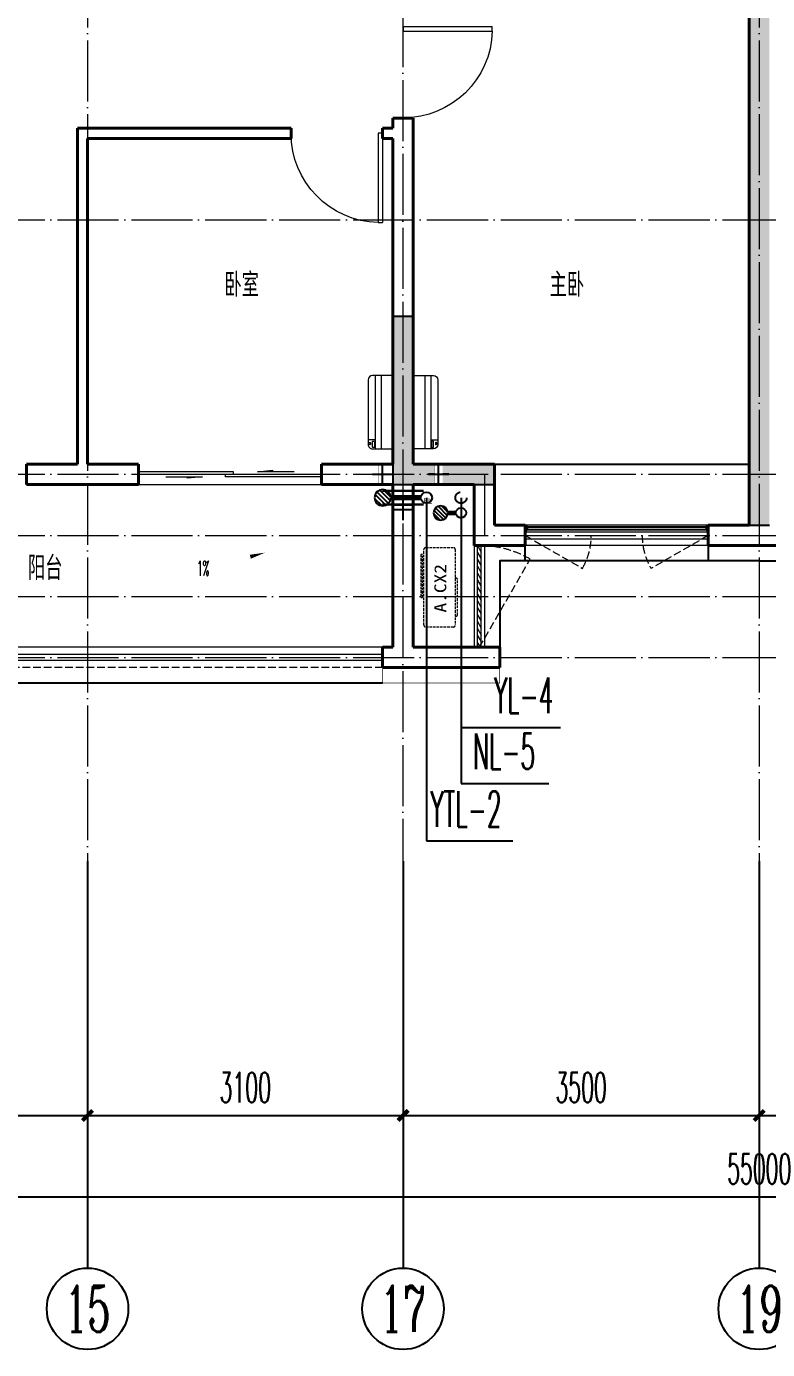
# Model space of a CAD drawing. Extents: x 27938 to 650306, y -92720 to 1524912.
# Drawn here: x 292317 to 299599, y 434732 to 447732 of the extents above; entities that cross this region are included whole.
import ezdxf
from ezdxf.enums import TextEntityAlignment as Align

# ---------------------------------------------------------------- set-up
doc = ezdxf.new("R2010")
doc.units = 0
doc.header["$LTSCALE"] = 1000
doc.header["$MEASUREMENT"] = 0
doc.linetypes.add('DASH', pattern=[0.35, 0.25, -0.1])
doc.linetypes.add('DOTE', pattern=[2.42, 2, -0.2, 0.02, -0.2])
for name, color, linetype in [('3-栏杆1', 135, 'Continuous'), ('3.5方案汇报，与郭总、侯月琴确定户型_t8$0$2020.03.04 -1安徽标准化洋房户型(UA）_t8_t8$0$看线', 154, 'Continuous'), ('AXIS', 3, 'Continuous'), ('AXIS_TEXT', 4, 'Continuous'), ('COLUMN', 9, 'Continuous'), ('DIM_凝结', 3, 'Continuous'), ('DIM_阳台', 132, 'Continuous'), ('DIM_雨水', 3, 'Continuous'), ('EQUIP_地漏', 7, 'Continuous'), ('PIPE-凝结', 150, 'N'), ('PIPE-阳台', 132, 'YT'), ('PUB_TEXT', 4, 'Continuous'), ('VALVE_不分区给水', 7, 'Continuous'), ('VPIPE-凝结', 150, 'Continuous'), ('VPIPE-阳台', 132, 'YT'), ('VPIPE-雨水', 4, 'DASH'), ('ZC', 6, 'Continuous'), ('保温', 6, 'Continuous'), ('机电标识类', 1, 'Continuous'), ('看线', 251, 'Continuous')]:
    doc.layers.add(name, color=color, linetype=linetype)
for name, color, linetype, lineweight in [('DOTE', 19, 'DOTE', 9), ('PUB_HATCH', 8, 'Continuous', 9), ('WALL', 9, 'Continuous', 40), ('WINDOW', 8, 'Continuous', 15), ('平面-排水沟', 86, 'Continuous', 15), ('平面-栏杆', 135, 'Continuous', 15), ('平面-看线', 45, 'Continuous', 15), ('平面-空调室内机', 176, 'Continuous', 9), ('平面-空调预留孔', 173, 'Continuous', 15), ('空调', 76, 'Continuous', 13)]:
    doc.layers.add(name, color=color, linetype=linetype, lineweight=lineweight)
doc.styles.add('_TCH_AXIS', font='COMPLEX', dxfattribs={"bigfont": 'GBCBIG'})
doc.styles.add('_TCH_DIM', font='SIMPLEX.shx', dxfattribs={"width": 0.6, "oblique": 10, "bigfont": 'hztxt.shx'})
doc.styles.add('_TCH_DIM_T3', font='SIMPLEX.shx', dxfattribs={"width": 0.494118, "bigfont": 'GBCBIG.shx'})
doc.styles.add('_TWT_SERIAL', font='simplex.shx', dxfattribs={"width": 0.6, "oblique": 10, "height": 3, "bigfont": 'aadri.shx'})
doc.styles.add('COMPLEX', font='COMPLEX')
doc.styles.get("Standard").update_dxf_attribs({"font": 'gbenor.shx', "bigfont": 'gbcbig.shx'})
doc.styles.add('黑体', font='simhei.ttf')
doc.linetypes.add('N', pattern='A,3,-0.2,["N",Standard,S=0.25,R=0,X=-0.1,Y=-0.115],-0.2', length=3.4)
doc.linetypes.add('YT', pattern='A,3,-0.2,["YT",Standard,S=0.25,R=0,X=-0.1,Y=-0.115],-0.35', length=3.55)
doc.dimstyles.new('_TCH_ARCH&&100', dxfattribs={"dimtxt": 297.5, "dimasz": 100, "dimexe": 250, "dimexo": 300, "dimgap": 126.25, "dimtad": 1, "dimdec": 0, "dimzin": 0, "dimdsep": 46, "dimtxsty": '_TCH_DIM_T3', "dimblk": 'ARCHTICK', "dimcen": 0.09, "dimclrt": 4, "dimazin": 2, "dimtfac": 1, "dimtdec": 0, "dimtix": 1, "dimtmove": 2, "dimatfit": 3, "dimfxl": 1, "dimtolj": 1, "dimtzin": 0, "dimarcsym": 0})

# ---------------------------------------------------------------- blocks, each defined once
blk = doc.blocks.new('FGDGDRGSDGDG')
at = {"layer": 'DOTE', "linetype": 'DOTE', "ltscale": 0.3}
for p, q in [((510982, 529998), (510982, 513948)), ((517582, 529998), (517582, 513948)), ((514082, 522348), (514082, 513948)), ((488182, 520248), (546982, 520248)), ((488182, 517748), (546982, 517748)), ((514882, 517748), (514882, 517148)), ((488182, 517148), (546982, 517148)), ((488182, 516548), (546982, 516548)), ((488182, 515948), (546982, 515948))]:
    blk.add_line(p, q, dxfattribs=at)
blk = doc.blocks.new('gdfgdgdgr')
at = {"layer": 'PUB_HATCH'}
blk.add_hatch(color=256, dxfattribs=at).paths.add_polyline_path([(502078, 521914), (501278, 521914), (501278, 523364), (501078, 523364), (501078, 521714), (502078, 521714)])
at = {"layer": 'COLUMN', "color": 8}
for p, q in [((501278, 523364), (501078, 523364)), ((501078, 523364), (501078, 521714)), ((501278, 521914), (501278, 523364)), ((502078, 521914), (501278, 521914)), ((502078, 521714), (502078, 521914)), ((501078, 521714), (502078, 521714))]:
    blk.add_line(p, q, dxfattribs=at)
blk = doc.blocks.new('ferre')
at = {"layer": '平面-空调预留孔', "color": 0, "linetype": 'DASH', "ltscale": 0.1}
for p, q in [((93393, 115403), (93393, 115393)), ((93403, 115383), (93756, 115383)), ((93766, 115393), (93766, 115403))]:
    blk.add_line(p, q, dxfattribs=at)
blk.add_lwpolyline([(94046, 115403), (93306, 115403, -0.414214), (93286, 115423), (93286, 115693, -0.414214), (93306, 115713), (94046, 115713, -0.414214), (94066, 115693), (94066, 115423, -0.414214)], format="xyb", close=True, dxfattribs=at)
blk.add_lwpolyline([(93997, 115743), (93577, 115743), (93577, 115727), (93997, 115727)], close=True, dxfattribs=at)
for centre, start, end in [((93403, 115393), 180, 270), ((93756, 115393), 270, 0)]:
    blk.add_arc(centre, 10, start, end, dxfattribs=at)
at = {"layer": '平面-空调预留孔', "color": 0, "linetype": 'DASH', "ltscale": 0.1, "style": '黑体', "width": 1.2}
blk.add_text('A.CX2', height=117, dxfattribs=at).set_placement((93428, 115492))
blk = doc.blocks.new('fergve')
at = {"layer": '平面-空调预留孔', "color": 8, "linetype": 'DASH', "ltscale": 0.1}
blk.add_blockref('ferre', (25670, -60416), dxfattribs=at)
blk = doc.blocks.new('dongkong')
at = {"color": 0}
blk.add_wipeout([(-603756, 210771), (-603756, 210571), (-603836, 210571), (-603836, 210771)], dxfattribs=at)
at = {"layer": '机电标识类', "color": 0, "linetype": 'DASH', "ltscale": 400}
for p, q in [((-603796, 210771), (-603796, 210571)), ((-603896, 210671), (-603696, 210671))]:
    blk.add_line(p, q, dxfattribs=at)
at = {"layer": '空调', "color": 0, "linetype": 'DASH', "const_width": 2}
blk.add_lwpolyline([(-603756, 210771), (-603756, 210571), (-603836, 210571), (-603836, 210771)], close=True, dxfattribs=at)
blk = doc.blocks.new('A$C001338C2')
at = {"color": 0}
for p, q in [((0, 249), (0, 22)), ((845, 304), (55, 304)), ((109, 215), (109, 304)), ((900, 22), (900, 249)), ((22, 0), (878, 0))]:
    blk.add_line(p, q, dxfattribs=at)
at = {"color": 0, "lineweight": 5}
for p, q in [((900, 215), (0, 215)), ((900, 143), (0, 143))]:
    blk.add_line(p, q, dxfattribs=at)
at = {"color": 0}
for points in [[(89, 226), (22, 226, -0.414214), (17, 232), (17, 243, -0.414214), (22, 249), (89, 249, -0.414214), (95, 243), (95, 232, -0.414214)], [(73, 275), (57, 275, -0.414214), (51, 281), (51, 283, -0.414214), (57, 289), (73, 289, -0.414214), (79, 283), (79, 281, -0.414214)]]:
    blk.add_lwpolyline(points, format="xyb", close=True, dxfattribs=at)
for centre, radius, start, end in [((55, 249), 55, 90, 180), ((845, 249), 55, 360, 90), ((22, 22), 22, 180, 270), ((878, 22), 22, 270, 360)]:
    blk.add_arc(centre, radius, start, end, dxfattribs=at)
blk = doc.blocks.new('A$C6C4C4DE5')
at = {"layer": '保温', "linetype": 'ByBlock', "ltscale": 10}
h = blk.add_hatch(dxfattribs=at)
h.set_pattern_fill('AR-HBONE', color=251, scale=55)
h.set_pattern_definition([(45, (-445516.58, -596648.81), (0, 47.4157523), [100.584, -33.528]), (135, (-445492.87, -596625.102), (3e-15, 47.4157523), [100.584, -33.528])])
edge = h.paths.add_edge_path()
edge.add_line((200, 5200), (200, 7800))
edge.add_line((200, 7800), (0, 7800))
edge.add_line((0, 7800), (0, 5200))
edge.add_line((0, 5200), (200, 5200))
h = blk.add_hatch(dxfattribs=at)
h.set_pattern_fill('AR-HBONE', color=251, scale=55)
h.set_pattern_definition([(45, (-445516.58, -596648.81), (0, 47.4157523), [100.584, -33.528]), (135, (-445492.87, -596625.102), (3e-15, 47.4157523), [100.584, -33.528])])
edge = h.paths.add_edge_path()
edge.add_line((900, 5000), (900, 5200))
edge.add_line((900, 5200), (-700, 5200))
edge.add_line((-700, 5200), (-700, 5000))
edge.add_line((-700, 5000), (900, 5000))
at = {"layer": '保温', "linetype": 'Continuous', "ltscale": 10}
h = blk.add_hatch(dxfattribs=at)
h.set_pattern_fill('HEX', color=251, scale=10, angle=90, style=0)
h.set_pattern_definition([(90, (-503782.47, -516048.461), (-16.49778, 1e-15), [9.525, -19.05]), (210, (-503782.47, -516048.461), (8.24889, -14.2874966), [9.525, -19.05]), (150, (-503782.47, -516038.936), (-8.24889, -14.2874966), [9.525, -19.05])])
edge = h.paths.add_edge_path()
edge.add_line((200, 5000), (0, 5000))
edge.add_line((0, 5000), (0, 0))
edge.add_line((0, 0), (200, 0))
edge.add_line((200, 0), (200, 5000))
at = {"layer": '保温', "color": 251, "linetype": 'ByBlock', "ltscale": 10}
for p, q in [((0, 7800), (200, 7800)), ((0, 5000), (200, 5000)), ((0, 0), (200, 0))]:
    blk.add_line(p, q, dxfattribs=at)
blk = doc.blocks.new('$VALVE$00000533')
at = {"ltscale": 0.5, "const_width": 25}
for points in [[(-225, 75), (225, 75)], [(-225, -75), (225, -75)]]:
    blk.add_lwpolyline(points, dxfattribs=at)
blk = doc.blocks.new('A$C63B27F85')
at = {"layer": 'VALVE_不分区给水', "xscale": 0.8999999999999999, "yscale": -0.8999999999999999, "zscale": 0.8999999999999999}
blk.add_blockref('$VALVE$00000533', (23900, -10480), dxfattribs=at)
blk = doc.blocks.new('_ArchTick')
at = {"color": 0, "linetype": 'ByBlock', "const_width": 0.4}
blk.add_lwpolyline([(-0.5, -0.5), (0.5, 0.5)], dxfattribs=at)
blk = doc.blocks.new('*D823')
at = {"layer": 'AXIS', "color": 0, "lineweight": -2}
for p, q in [((299517, 439232), (299517, 436782)), ((303017, 439232), (303017, 436782)), ((299517, 437032), (303017, 437032))]:
    blk.add_line(p, q, dxfattribs=at)
at = {"layer": 'Defpoints', "color": 0}
for p in [(299517, 439532), (303017, 439532), (303017, 437032)]:
    blk.add_point(p, dxfattribs=at)
at = {"layer": 'AXIS', "color": 0, "lineweight": -2, "xscale": 100, "yscale": 100, "zscale": 100, "rotation": 180}
blk.add_blockref('_ArchTick', (299517, 437032), dxfattribs=at)
at = {"layer": 'AXIS', "color": 0, "lineweight": -2, "xscale": 100, "yscale": 100, "zscale": 100}
blk.add_blockref('_ArchTick', (303017, 437032), dxfattribs=at)
at = {"layer": 'AXIS', "color": 4, "insert": (301267, 437307), "char_height": 297.5, "attachment_point": 5, "style": '_TCH_DIM_T3'}
blk.add_mtext('\\A1;3500', dxfattribs=at)
blk = doc.blocks.new('*D868')
at = {"layer": 'AXIS', "color": 0, "lineweight": -2}
for p, q in [((289017, 439232), (289017, 436782)), ((292917, 439232), (292917, 436782)), ((289017, 437032), (292917, 437032))]:
    blk.add_line(p, q, dxfattribs=at)
at = {"layer": 'Defpoints', "color": 0}
for p in [(289017, 439532), (292917, 439532), (292917, 437032)]:
    blk.add_point(p, dxfattribs=at)
at = {"layer": 'AXIS', "color": 0, "lineweight": -2, "xscale": 100, "yscale": 100, "zscale": 100, "rotation": 180}
blk.add_blockref('_ArchTick', (289017, 437032), dxfattribs=at)
at = {"layer": 'AXIS', "color": 0, "lineweight": -2, "xscale": 100, "yscale": 100, "zscale": 100}
blk.add_blockref('_ArchTick', (292917, 437032), dxfattribs=at)
at = {"layer": 'AXIS', "color": 4, "insert": (290967, 437307), "char_height": 297.5, "attachment_point": 5, "style": '_TCH_DIM_T3'}
blk.add_mtext('\\A1;3900', dxfattribs=at)
blk = doc.blocks.new('*D869')
at = {"layer": 'AXIS', "color": 0, "lineweight": -2}
for p, q in [((292917, 439232), (292917, 436782)), ((296017, 439232), (296017, 436782)), ((292917, 437032), (296017, 437032))]:
    blk.add_line(p, q, dxfattribs=at)
at = {"layer": 'Defpoints', "color": 0}
for p in [(292917, 439532), (296017, 439532), (296017, 437032)]:
    blk.add_point(p, dxfattribs=at)
at = {"layer": 'AXIS', "color": 0, "lineweight": -2, "xscale": 100, "yscale": 100, "zscale": 100, "rotation": 180}
blk.add_blockref('_ArchTick', (292917, 437032), dxfattribs=at)
at = {"layer": 'AXIS', "color": 0, "lineweight": -2, "xscale": 100, "yscale": 100, "zscale": 100}
blk.add_blockref('_ArchTick', (296017, 437032), dxfattribs=at)
at = {"layer": 'AXIS', "color": 4, "insert": (294467, 437307), "char_height": 297.5, "attachment_point": 5, "style": '_TCH_DIM_T3'}
blk.add_mtext('\\A1;3100', dxfattribs=at)
blk = doc.blocks.new('*D870')
at = {"layer": 'AXIS', "color": 0, "lineweight": -2}
for p, q in [((296017, 439232), (296017, 436782)), ((299517, 439232), (299517, 436782)), ((296017, 437032), (299517, 437032))]:
    blk.add_line(p, q, dxfattribs=at)
at = {"layer": 'Defpoints', "color": 0}
for p in [(296017, 439532), (299517, 439532), (299517, 437032)]:
    blk.add_point(p, dxfattribs=at)
at = {"layer": 'AXIS', "color": 0, "lineweight": -2, "xscale": 100, "yscale": 100, "zscale": 100, "rotation": 180}
blk.add_blockref('_ArchTick', (296017, 437032), dxfattribs=at)
at = {"layer": 'AXIS', "color": 0, "lineweight": -2, "xscale": 100, "yscale": 100, "zscale": 100}
blk.add_blockref('_ArchTick', (299517, 437032), dxfattribs=at)
at = {"layer": 'AXIS', "color": 4, "insert": (297767, 437307), "char_height": 297.5, "attachment_point": 5, "style": '_TCH_DIM_T3'}
blk.add_mtext('\\A1;3500', dxfattribs=at)
blk = doc.blocks.new('*D871')
at = {"layer": 'AXIS', "color": 0, "lineweight": -2}
for p, q in [((272017, 439232), (272017, 435982)), ((327017, 439232), (327017, 435982)), ((272017, 436232), (327017, 436232))]:
    blk.add_line(p, q, dxfattribs=at)
at = {"layer": 'Defpoints', "color": 0}
for p in [(272017, 439532), (327017, 439532), (327017, 436232)]:
    blk.add_point(p, dxfattribs=at)
at = {"layer": 'AXIS', "color": 0, "lineweight": -2, "xscale": 100, "yscale": 100, "zscale": 100, "rotation": 180}
blk.add_blockref('_ArchTick', (272017, 436232), dxfattribs=at)
at = {"layer": 'AXIS', "color": 0, "lineweight": -2, "xscale": 100, "yscale": 100, "zscale": 100}
blk.add_blockref('_ArchTick', (327017, 436232), dxfattribs=at)
at = {"layer": 'AXIS', "color": 4, "insert": (299517, 436507), "char_height": 297.5, "attachment_point": 5, "style": '_TCH_DIM_T3'}
blk.add_mtext('\\A1;55000', dxfattribs=at)
blk = doc.blocks.new('$WINLIB2D$00000001')
at = {"color": 0}
for points in [[(-0.5, 0.5), (-0.5, -0.5)], [(-0.5, 0.5), (0.5, 0.5)], [(0.5, -0.5), (0.5, 0.5)], [(0.5, 0.1667), (-0.5, 0.1667)], [(0.5, -0.1667), (-0.5, -0.1667)], [(-0.5, -0.5), (0.5, -0.5)]]:
    blk.add_lwpolyline(points, dxfattribs=at)
blk = doc.blocks.new('$DorLib2D$00000131')
at = {"color": 0, "linetype": 'Continuous'}
for p, q in [((0.15, 0.125), (0.2319, 0.1973)), ((0.2319, 0.1973), (0.2319, 0.125)), ((-0.5, 0.125), (-0.5, 0)), ((0.0192, 0.125), (-0.5, 0.125)), ((0.0192, 0), (0.0192, 0.125)), ((0.35, 0.125), (0.15, 0.125)), ((-0.5, 0), (0.0192, 0)), ((-0.024, 0), (0.5, 0)), ((-0.024, -0.125), (-0.024, 0)), ((0.5, 0), (0.5, -0.125)), ((-0.35, -0.125), (-0.15, -0.125)), ((-0.2319, -0.1973), (-0.2319, -0.125)), ((-0.15, -0.125), (-0.2319, -0.1973)), ((0.5, -0.125), (-0.024, -0.125))]:
    blk.add_line(p, q, dxfattribs=at)
blk = doc.blocks.new('$DorLib2D$00000001')
for p, q in [((0.45, 0.975), (0.5, 0.975)), ((0.45, 0), (0.45, 0.975)), ((0.5, 0), (0.5, 0.975)), ((0.5, 0), (0.45, 0))]:
    blk.add_line(p, q)
at = {"lineweight": 13}
blk.add_arc((0.475, 0), 0.975, 91.4693, 180, dxfattribs=at)
blk = doc.blocks.new('$WINLIB2D$00000039')
at = {"color": 0}
for points in [[(-0.5, 0.5), (-0.5, -0.5)], [(0.5, 0.5), (-0.5, 0.5)], [(0.5, -0.5), (0.5, 0.5)], [(-0.5, 0.167), (0.5, 0.167)], [(-0.384, -0.167), (-0.448, 0.167)], [(-0.316, -0.167), (-0.38, 0.167)], [(-0.248, -0.167), (-0.312, 0.167)], [(-0.18, -0.167), (-0.244, 0.167)], [(-0.112, -0.167), (-0.176, 0.167)], [(-0.044, -0.167), (-0.108, 0.167)], [(0.024, -0.167), (-0.04, 0.167)], [(0.092, -0.167), (0.028, 0.167)], [(0.16, -0.167), (0.096, 0.167)], [(0.228, -0.167), (0.164, 0.167)], [(0.296, -0.167), (0.232, 0.167)], [(0.364, -0.167), (0.3, 0.167)], [(0.432, -0.167), (0.368, 0.167)], [(0.5, -0.167), (0.436, 0.167)], [(-0.452, -0.167), (-0.5, 0.084)], [(-0.5, -0.167), (0.5, -0.167)], [(0.5, -0.5), (-0.5, -0.5)]]:
    blk.add_lwpolyline(points, dxfattribs=at)
blk = doc.blocks.new('_AXISO')
blk.add_circle((0, 0), 0.5)
at = {"layer": 'AXIS_TEXT', "style": 'COMPLEX', "width": 1.041667}
blk.add_attdef('A', text='', height=0.56, dxfattribs=at).set_placement((-0.25, -0.28), (0.25, -0.28), align=Align.FIT)
blk = doc.blocks.new('$TwtSys$00000141')
for p, q in [((-141, 12), (-15, 138)), ((-141, 12), (-15, 138)), ((-131, -53), (53, 131)), ((-131, -53), (53, 131)), ((-100, -100), (100, 100)), ((-100, -100), (100, 100)), ((-49, -131), (131, 49)), ((-49, -131), (131, 49)), ((17, -138), (138, -17)), ((17, -138), (138, -17))]:
    blk.add_line(p, q)
blk.add_circle((0, 0), 141)
blk.add_circle((0, 0), 141)

msp = doc.modelspace()

# ---------------------------------------------------------------- linework, layer by layer
at = {"color": 8, "const_width": 8}
msp.add_lwpolyline([(296966.6, 441432.1), (296966.6, 441282.1), (295816.6, 441282.1), (295816.6, 441432.1)], dxfattribs=at)
at = {"layer": '3-栏杆1', "color": 8}
for p, q in [((297236.8, 442814.3), (297216.6, 442832.1)), ((297216.6, 442832.1), (297236.8, 442814.3)), ((297236.8, 442785), (297216.6, 442765.2)), ((297216.6, 442765.2), (297236.8, 442785)), ((297236.8, 442814.2), (298996.3, 442814.3)), ((297236.8, 442814.3), (297236.8, 442785)), ((298996.3, 442785), (297236.8, 442785)), ((298996.3, 442814.3), (299016.6, 442832.1)), ((299016.6, 442832.1), (298996.3, 442814.3)), ((298996.3, 442814.3), (298996.3, 442785)), ((299016.6, 442765.2), (298996.3, 442785))]:
    msp.add_line(p, q, dxfattribs=at)
at = {"layer": '3.5方案汇报，与郭总、侯月琴确定户型_t8$0$2020.03.04 -1安徽标准化洋房户型(UA）_t8_t8$0$看线', "color": 8, "ltscale": 10}
msp.add_line((296916.6, 443432.1), (299416.6, 443432.1), dxfattribs=at)
at = {"layer": 'AXIS'}
for p, q in [((292916.6, 439532.1), (292916.6, 435532.1)), ((296016.6, 439532.1), (296016.6, 435532.1)), ((299516.6, 439532.1), (299516.6, 435532.1))]:
    msp.add_line(p, q, dxfattribs=at)
at = {"layer": 'DIM_凝结'}
for p, q in [((296586.6, 442952.1), (296586.6, 440293.6)), ((296586.6, 440293.6), (297450.5, 440293.6))]:
    msp.add_line(p, q, dxfattribs=at)
at = {"layer": 'DIM_阳台'}
for p, q in [((296246.6, 443102.1), (296246.6, 439728.9)), ((296246.6, 439728.9), (297095.9, 439728.9))]:
    msp.add_line(p, q, dxfattribs=at)
at = {"layer": 'DIM_雨水'}
for p, q in [((296586.6, 443102.1), (296586.6, 440844.9)), ((296586.6, 440844.9), (297564.9, 440844.9))]:
    msp.add_line(p, q, dxfattribs=at)
at = {"layer": 'PIPE-凝结', "const_width": 45}
msp.add_lwpolyline([(296536.6, 442952.1), (296457.1, 442952.1)], dxfattribs=at)
at = {"layer": 'VPIPE-凝结'}
msp.add_circle((296586.6, 442952.1), 50, dxfattribs=at)
at = {"layer": 'VPIPE-阳台'}
msp.add_circle((296246.6, 443102.1), 55, dxfattribs=at)
at = {"layer": 'VPIPE-雨水'}
msp.add_circle((296586.6, 443102.1), 55, dxfattribs=at)
at = {"layer": 'WALL', "color": 8}
for p, q in [((299416.6, 447832.1), (299416.6, 442832.1)), ((296116.6, 446832.1), (295916.6, 446832.1)), ((295916.6, 446832.1), (295916.6, 446732.1)), ((296116.6, 446632.1), (296116.6, 446832.1)), ((294916.6, 446732.1), (292816.6, 446732.1)), ((292816.6, 446732.1), (292816.6, 443432.1)), ((294916.6, 446632.1), (294916.6, 446732.1)), ((295916.6, 446732.1), (295816.6, 446732.1)), ((295816.6, 446732.1), (295816.6, 446632.1)), ((292916.6, 446632.1), (294916.6, 446632.1)), ((292916.6, 446632.1), (292916.6, 443432.1)), ((295816.6, 446632.1), (295916.6, 446632.1)), ((296116.6, 446632.1), (296116.6, 443432.1)), ((292816.6, 443432.1), (292316.6, 443432.1)), ((292316.6, 443432.1), (292316.6, 443232.1)), ((293416.6, 443432.1), (292916.6, 443432.1)), ((293416.6, 443232.1), (293416.6, 443432.1)), ((295216.6, 443432.1), (295216.6, 443232.1)), ((296916.6, 443432.1), (296916.6, 442832.1)), ((292316.6, 443232.1), (292916.6, 443232.1)), ((292916.6, 443232.1), (293416.6, 443232.1)), ((296716.6, 443232.1), (296716.6, 442732.1)), ((297216.6, 442832.1), (296916.6, 442832.1)), ((297216.6, 442632.1), (297216.6, 442832.1)), ((299416.6, 442832.1), (299016.6, 442832.1)), ((299016.6, 442832.1), (299016.6, 442632.1)), ((296716.6, 442732.1), (296716.6, 442632.1)), ((296716.6, 442632.1), (296816.6, 442632.1)), ((296816.6, 442632.1), (297216.6, 442632.1)), ((299016.6, 442632.1), (299516.6, 442632.1)), ((299516.6, 442632.1), (300016.6, 442632.1)), ((295816.6, 441632.1), (295916.6, 441632.1)), ((295816.6, 441632.1), (295816.6, 441432.1)), ((296116.6, 441632.1), (296716.6, 441632.1)), ((296716.6, 441632.1), (296816.6, 441632.1)), ((296816.6, 441632.1), (296966.6, 441632.1)), ((296966.6, 441632.1), (296966.6, 441432.1)), ((295816.6, 441432.1), (296016.6, 441432.1)), ((296016.6, 441432.1), (296816.6, 441432.1)), ((296816.6, 441432.1), (296966.6, 441432.1))]:
    msp.add_line(p, q, dxfattribs=at)
at = {"layer": 'WINDOW'}
msp.add_line((293416.6, 443232.1), (295216.6, 443232.1), dxfattribs=at)
at = {"layer": 'WINDOW', "color": 8, "linetype": 'DASH', "ltscale": 0.3}
for points in [[(297216.6, 442732.1), (297779.7, 442407.5, 0.1314846), (297866.6, 442732.1)], [(299016.6, 442732.1), (298453.4, 442407.5, -0.1314846), (298366.6, 442732.1)], [(296766.6, 441632.1), (297266.6, 442498.1, 0.1316525), (296766.6, 442632.1)]]:
    msp.add_lwpolyline(points, format="xyb", dxfattribs=at)
at = {"layer": '平面-排水沟', "color": 8}
msp.add_lwpolyline([(294170.3, 442425, 0, 0, 0), (294660.4, 442562.1, 0, 40, 0), (294516, 442521.7, 0, 0, 0)], format="xyseb", dxfattribs=at)
at = {"layer": '平面-栏杆', "color": 8}
for p, q in [((295816.6, 441562.1), (289916.6, 441562.1)), ((295816.6, 441502.1), (289916.6, 441502.1))]:
    msp.add_line(p, q, dxfattribs=at)
at = {"layer": '平面-看线', "color": 8}
msp.add_line((295816.6, 441632.1), (289916.6, 441632.1), dxfattribs=at)
at = {"layer": '平面-看线', "color": 8, "linetype": 'DASH', "ltscale": 0.3}
msp.add_line((295816.6, 441432.1), (289916.6, 441432.1), dxfattribs=at)
at = {"layer": '看线', "color": 8, "ltscale": 0.5}
for points in [[(299016.6, 442632.1), (299016.6, 442482.1), (297216.6, 442482.1), (297216.6, 442632.1)], [(299516.6, 442482.1), (296966.6, 442482.1), (296966.6, 441632.1)], [(299516.6, 442482.1), (302066.6, 442482.1), (302066.6, 441632.1)], [(289916.6, 441282.1), (295816.6, 441282.1)]]:
    msp.add_lwpolyline(points, dxfattribs=at)

# ---------------------------------------------------------------- block references
msp.add_blockref('FGDGDRGSDGDG', (-218065.9, -74416.4))
at = {"color": 8}
for name, p in [('gdfgdgdgr', (-205160.8, -78481.8)), ('A$C6C4C4DE5', (299416.6, 442832.1))]:
    msp.add_blockref(name, p, dxfattribs=at)
at = {"layer": 'AXIS'}
ref = msp.add_blockref('_AXISO', (292916.6, 435132.1), dxfattribs=dict(at, xscale=800, yscale=800, zscale=800))
ref.add_attrib('A', '15', dxfattribs={"layer": 'AXIS_TEXT', "height": 452.55, "style": '_TCH_AXIS', "width": 0.724138}).set_placement((292690.3, 434905.8), (293142.9, 434905.8), align=Align.FIT)
ref = msp.add_blockref('_AXISO', (296016.6, 435132.1), dxfattribs=dict(at, xscale=800, yscale=800, zscale=800))
ref.add_attrib('A', '17', dxfattribs={"layer": 'AXIS_TEXT', "height": 452.55, "style": '_TCH_AXIS', "width": 0.724138}).set_placement((295790.3, 434905.8), (296242.9, 434905.8), align=Align.FIT)
ref = msp.add_blockref('_AXISO', (299516.6, 435132.1), dxfattribs=dict(at, xscale=800, yscale=800, zscale=800))
ref.add_attrib('A', '19', dxfattribs={"layer": 'AXIS_TEXT', "height": 452.55, "style": '_TCH_AXIS', "width": 0.724138}).set_placement((299290.3, 434905.8), (299742.9, 434905.8), align=Align.FIT)
at = {"layer": 'EQUIP_地漏', "xscale": 0.5, "yscale": -0.5, "zscale": 0.5, "rotation": 359.9999999999942}
msp.add_blockref('$TwtSys$00000141', (296386.6, 442952.1), dxfattribs=at)
at = {"layer": 'WINDOW'}
for name, p, xscale, yscale, zscale, rotation in [('$DorLib2D$00000001', (296016.6, 447282.1), -900, 900, -900, 270), ('$DorLib2D$00000001', (295366.6, 446682.1), -900, 900, -900, 179.9999999875247), ('$WINLIB2D$00000039', (296766.6, 442132.1), -1000, 100, -1000, 270)]:
    msp.add_blockref(name, p, dxfattribs=dict(at, xscale=xscale, yscale=yscale, zscale=zscale, rotation=rotation))
for name, p, xscale, yscale, zscale in [('$DorLib2D$00000131', (294316.6, 443332.1), 1800, 200, 1800), ('$WINLIB2D$00000001', (298116.6, 442732.1), -1800, -200, -1800)]:
    msp.add_blockref(name, p, dxfattribs=dict(at, xscale=xscale, yscale=yscale, zscale=zscale))
at = {"layer": '平面-空调预留孔', "color": 8, "yscale": 0.800000000046565, "zscale": 0.800000000046565}
for p, xscale, rotation in [((295916.5, 443582.1), 0.800000000046565, 90.00000023343017), ((296116.7, 443582.1), -0.800000000046565, 269.9999997665698)]:
    msp.add_blockref('A$C001338C2', p, dxfattribs=dict(at, xscale=xscale, rotation=rotation))
at = {"layer": '平面-空调预留孔', "color": 8, "rotation": 90.00000000000001}
msp.add_blockref('fergve', (351517.7, 322875.3), dxfattribs=at)

# ---------------------------------------------------------------- texts
at = {"layer": 'DIM_凝结', "color": 7, "style": '_TWT_SERIAL', "width": 0.48}
msp.add_text('NL-5', height=350, dxfattribs=at).set_placement((296702.8, 440433.6))
at = {"layer": 'DIM_阳台', "color": 7, "style": '_TWT_SERIAL', "width": 0.48}
msp.add_text('YTL-2', height=350, dxfattribs=at).set_placement((296285.7, 439868.9))
at = {"layer": 'DIM_雨水', "color": 7, "style": '_TWT_SERIAL', "width": 0.48}
msp.add_text('YL-4', height=350, dxfattribs=at).set_placement((296910.9, 440984.9))
at = {"layer": 'PUB_TEXT', "color": 8}
for s, height, p in [('卧室', 236.31, (294261.2, 445074.6)), ('主卧', 236.31, (297456.6, 445074.6)), ('FL', 56, (296220.3, 443043.2)), ('阳台', 236.31, (292330.6, 442291.4))]:
    msp.add_text(s, height=height, dxfattribs=at).set_placement(p)
at = {"layer": '平面-排水沟', "color": 8, "style": '_TCH_DIM', "width": 0.423529}
msp.add_text('1%', height=148.75, dxfattribs=at).set_placement((293994.4, 442333.1))

# ---------------------------------------------------------------- dimensions: what is measured, and where the dimension line sits
at = {"layer": 'AXIS'}
for p1, p2, distance, picture, middle in [((272016.6, 439532.1), (327016.6, 439532.1), -3300, '*D871', (299516.6, 436507.1)), ((289016.6, 439532.1), (292916.6, 439532.1), -2500, '*D868', (290966.6, 437307.1)), ((292916.6, 439532.1), (296016.6, 439532.1), -2500, '*D869', (294466.6, 437307.1)), ((296016.6, 439532.1), (299516.6, 439532.1), -2500, '*D870', (297766.6, 437307.1)), ((299516.6, 439532.1), (303016.6, 439532.1), -2500, '*D823', (301266.6, 437307.1))]:
    dim = msp.add_aligned_dim(p1=p1, p2=p2, distance=distance, dimstyle='_TCH_ARCH&&100', dxfattribs=at)
    dim.commit()
    dim.dimension.update_dxf_attribs({"geometry": picture, "text_midpoint": middle})

# ---------------------------------------------------------------- next in the draw order: block references
at = {"layer": '平面-空调室内机', "color": 8, "ltscale": 0.3, "xscale": -1}
for p, rotation in [((899612.6, 654002.9), 180), ((85345.9, 1046778.1), 270)]:
    msp.add_blockref('dongkong', p, dxfattribs=dict(at, rotation=rotation))
at = {"layer": '平面-空调室内机', "color": 8, "ltscale": 0.3, "rotation": 180}
msp.add_blockref('dongkong', (-307429.4, 654002.9), dxfattribs=at)

# ---------------------------------------------------------------- next in the draw order: linework, layer by layer
at = {"layer": 'PIPE-阳台', "const_width": 55}
msp.add_lwpolyline([(296191.6, 443102.1), (295895.5, 443102.1)], dxfattribs=at)
at = {"layer": 'WALL', "color": 8}
msp.add_line((296116.6, 443232.1), (296116.6, 441632.1), dxfattribs=at)

# ---------------------------------------------------------------- next in the draw order: block references
at = {"layer": '平面-空调室内机', "color": 8, "ltscale": 0.3, "xscale": -1, "rotation": 180}
for p in [(899612.6, 654002.9), (900162.7, 654002.9)]:
    msp.add_blockref('dongkong', p, dxfattribs=at)

# ---------------------------------------------------------------- next in the draw order: linework, layer by layer
at = {"layer": 'WALL', "color": 8}
for p, q in [((295916.6, 446632.1), (295916.6, 443432.1)), ((295916.6, 443432.1), (295216.6, 443432.1)), ((296116.6, 443432.1), (296916.6, 443432.1)), ((295216.6, 443232.1), (295916.6, 443232.1)), ((295916.6, 443232.1), (295916.6, 441632.1)), ((296116.6, 443232.1), (296716.6, 443232.1))]:
    msp.add_line(p, q, dxfattribs=at)

# ---------------------------------------------------------------- next in the draw order: block references
at = {"layer": 'EQUIP_地漏', "xscale": 0.56, "yscale": -0.56, "zscale": 0.56, "rotation": 359.9999999999939}
msp.add_blockref('$TwtSys$00000141', (295816.6, 443102.1), dxfattribs=at)
at = {"layer": 'ZC'}
msp.add_blockref('A$C63B27F85', (272116.6, 453582.1), dxfattribs=at)

doc.saveas('drawing.dxf')
